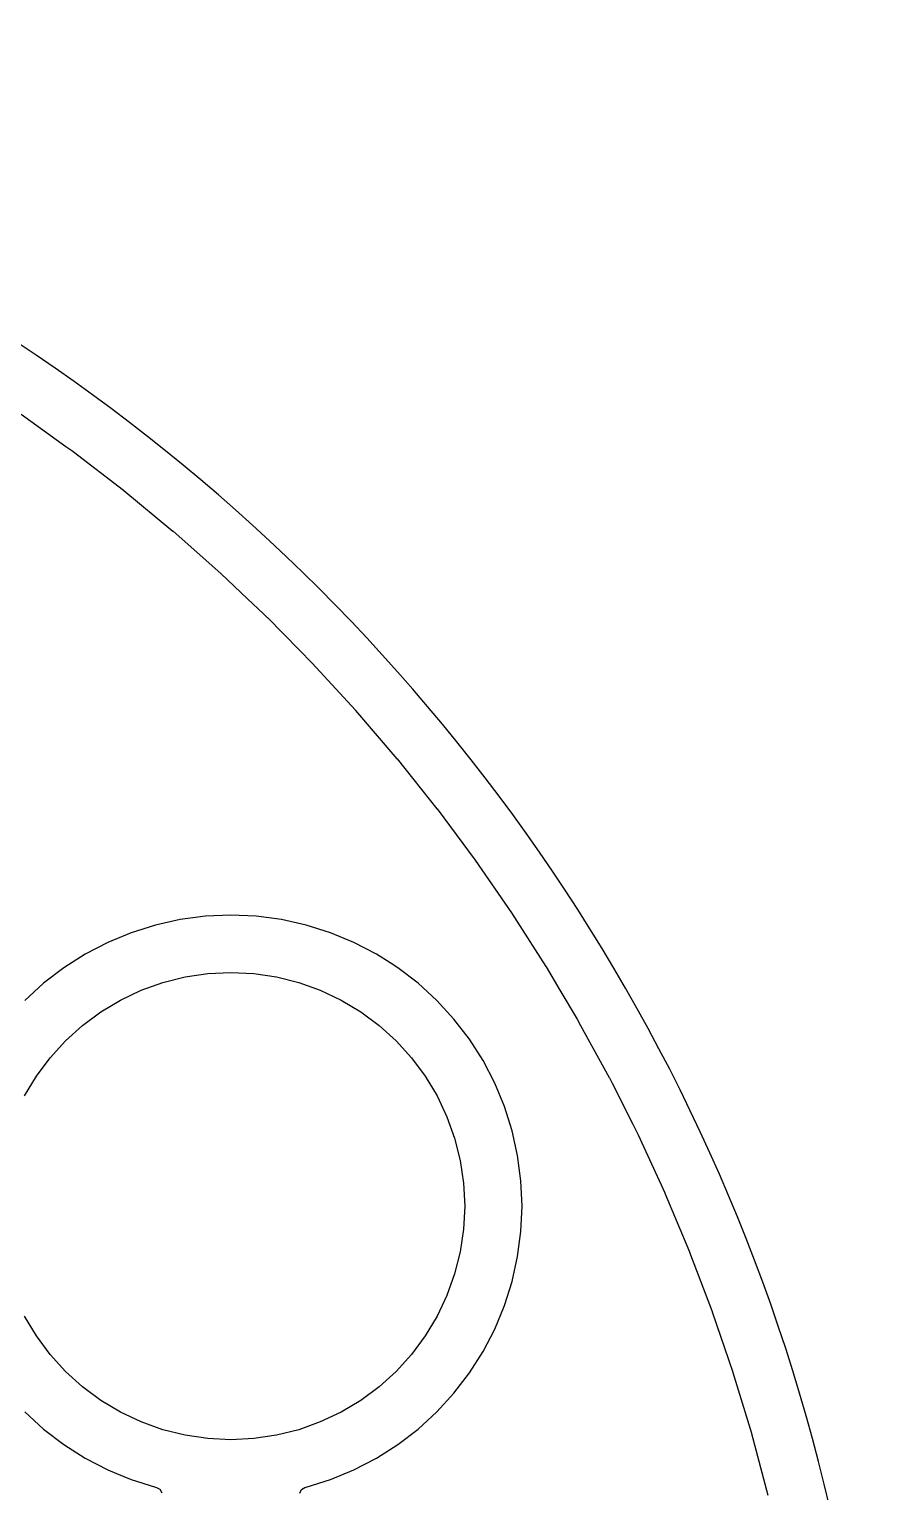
# Model space of a CAD drawing. Extents: x 116 to 183, y -128 to -37.6.
# Drawn here: x 168.06 to 182.95, y -63.24 to -37.57 of the extents above; entities that cross this region are included whole.
import ezdxf

# ---------------------------------------------------------------- set-up
doc = ezdxf.new("R2010")
doc.units = 0
doc.layers.add('BLACK', color=7, linetype='CONTINUOUS')

msp = doc.modelspace()

# ---------------------------------------------------------------- linework, layer by layer
at = {"layer": 'BLACK', "linetype": 'CONTINUOUS'}
for p, q in [((167.914047, -44.328967), (168.70179, -44.893027)), ((168.70179, -44.893027), (168.82277, -44.979654)), ((168.82277, -44.979654), (168.826207, -44.982206)), ((168.826207, -44.982206), (169.711909, -45.663856)), ((169.711909, -45.663856), (169.715256, -45.666525)), ((169.715256, -45.666525), (170.576921, -46.378354)), ((170.576921, -46.378354), (170.580173, -46.381137)), ((170.580173, -46.381137), (171.416716, -47.122251)), ((171.416716, -47.122251), (171.419871, -47.125144)), ((171.419871, -47.125144), (171.887196, -47.568874)), ((171.887196, -47.568874), (172.164016, -47.831718)), ((172.164016, -47.831718), (172.230376, -47.894727)), ((172.230376, -47.894727), (172.233423, -47.897722)), ((172.233423, -47.897722), (172.788034, -48.46199)), ((172.788034, -48.46199), (173.016872, -48.694812)), ((173.016872, -48.694812), (173.019819, -48.697916)), ((173.019819, -48.697916), (173.775272, -49.521555)), ((173.775272, -49.521555), (173.778111, -49.524759)), ((173.778111, -49.524759), (174.504705, -50.374006)), ((174.504705, -50.374006), (174.507431, -50.377306)), ((174.507431, -50.377306), (175.204272, -51.251117)), ((175.204272, -51.251117), (175.206883, -51.25451)), ((175.206883, -51.25451), (175.87314, -52.151841)), ((175.87314, -52.151841), (175.875632, -52.155321)), ((175.875632, -52.155321), (176.510532, -53.075133)), ((171.59224, -53.117891), (171.14728, -53.137317)), ((172.037199, -53.137317), (171.59224, -53.117891)), ((176.510532, -53.075133), (176.512902, -53.078697)), ((176.512902, -53.078697), (177.115653, -54.019839)), ((170.27087, -53.291853), (169.8461, -53.425783)), ((170.705707, -53.195452), (170.27087, -53.291853)), ((170.705716, -53.195451), (170.705707, -53.195452)), ((171.14728, -53.137317), (170.705716, -53.195451)), ((172.478763, -53.195451), (172.037199, -53.137317)), ((172.478772, -53.195452), (172.478763, -53.195451)), ((172.913609, -53.291853), (172.478772, -53.195452)), ((173.338379, -53.425783), (172.913609, -53.291853)), ((169.434617, -53.596224), (169.03957, -53.801873)), ((169.846087, -53.425788), (169.434617, -53.596224)), ((169.8461, -53.425783), (169.846087, -53.425788)), ((173.338392, -53.425788), (173.338379, -53.425783)), ((173.749862, -53.596224), (173.338392, -53.425788)), ((174.14491, -53.801873), (173.749862, -53.596224)), ((169.03957, -53.801873), (168.663921, -54.041187)), ((174.144911, -53.801874), (174.144909, -53.801873)), ((174.144909, -53.801873), (174.14491, -53.801873)), ((174.14492, -53.801879), (174.144911, -53.801874)), ((174.388197, -53.956864), (174.14492, -53.801879)), ((168.663921, -54.041187), (168.310584, -54.312312)), ((170.79237, -54.20203), (171.19037, -54.142993)), ((171.19037, -54.142993), (171.59224, -54.12325)), ((171.59224, -54.12325), (171.99411, -54.142993)), ((171.99411, -54.142993), (172.39211, -54.20203)), ((174.520558, -54.041187), (174.388197, -53.956864)), ((174.873895, -54.312312), (174.520558, -54.041187)), ((177.115653, -54.019839), (177.1179, -54.023483)), ((177.1179, -54.023483), (177.360686, -54.433043)), ((168.310579, -54.312316), (167.982206, -54.613215)), ((168.310584, -54.312312), (168.310579, -54.312316)), ((170.023238, -54.435344), (170.402073, -54.299795)), ((170.402073, -54.299795), (170.79237, -54.20203)), ((172.39211, -54.20203), (172.782407, -54.299795)), ((172.782407, -54.299795), (173.161242, -54.435344)), ((174.8739, -54.312316), (174.873895, -54.312312)), ((175.202273, -54.613215), (174.8739, -54.312316)), ((169.314402, -54.814225), (169.659513, -54.607373)), ((169.659513, -54.607373), (170.023238, -54.435344)), ((173.161242, -54.435344), (173.524967, -54.607373)), ((173.524967, -54.607373), (173.870078, -54.814225)), ((175.202274, -54.613216), (175.202273, -54.613215)), ((175.503173, -54.941589), (175.202274, -54.613216)), ((177.360686, -54.433043), (177.66215, -54.941588)), ((168.991228, -55.053907), (169.314402, -54.814225)), ((173.870078, -54.814225), (174.193252, -55.053907)), ((168.693102, -55.324112), (168.991228, -55.053907)), ((174.193252, -55.053907), (174.491378, -55.324112)), ((175.503177, -54.941594), (175.503173, -54.941589)), ((175.774302, -55.294931), (175.503177, -54.941594)), ((177.66215, -54.941588), (177.687839, -54.984922)), ((177.687839, -54.984922), (177.689949, -54.988626)), ((177.689949, -54.988626), (177.853826, -55.288186)), ((168.422897, -55.622238), (168.693102, -55.324112)), ((174.491378, -55.324112), (174.761583, -55.622238)), ((175.774305, -55.294936), (175.774302, -55.294931)), ((176.013611, -55.670571), (175.774305, -55.294936)), ((177.853826, -55.288186), (178.226354, -55.96915)), ((168.183215, -55.945412), (168.422897, -55.622238)), ((174.761583, -55.622238), (175.001265, -55.945412)), ((176.013614, -55.670577), (176.013611, -55.670571)), ((176.013616, -55.67058), (176.013614, -55.670577)), ((176.219265, -56.065627), (176.013616, -55.67058)), ((167.976363, -56.290523), (168.183215, -55.945412)), ((175.001265, -55.945412), (175.208117, -56.290523)), ((176.219267, -56.065632), (176.219265, -56.065627)), ((176.389708, -56.477114), (176.219267, -56.065632)), ((178.226354, -55.96915), (178.228343, -55.97294)), ((178.228343, -55.97294), (178.274969, -56.065632)), ((178.274969, -56.065632), (178.637095, -56.785536)), ((175.208117, -56.290523), (175.380146, -56.654248)), ((175.380146, -56.654248), (175.515695, -57.033083)), ((176.523638, -56.901886), (176.389708, -56.477114)), ((176.620037, -57.336714), (176.523638, -56.901886)), ((178.637095, -56.785536), (178.730583, -56.971388)), ((175.515695, -57.033083), (175.61346, -57.42338)), ((178.730583, -56.971388), (178.73244, -56.975245)), ((178.73244, -56.975245), (179.199907, -57.990413)), ((175.61346, -57.42338), (175.672497, -57.82138)), ((176.678172, -57.778289), (176.620037, -57.336714)), ((175.672497, -57.82138), (175.69224, -58.22325)), ((176.697599, -58.22325), (176.678172, -57.778289)), ((179.199907, -57.990413), (179.20163, -57.994331)), ((175.69224, -58.22325), (175.672497, -58.62512)), ((176.678172, -58.668211), (176.697599, -58.22325)), ((179.20163, -57.994331), (179.633786, -59.025046)), ((175.672497, -58.62512), (175.61346, -59.02312)), ((176.620037, -59.109786), (176.678172, -58.668211)), ((175.61346, -59.02312), (175.515695, -59.413417)), ((176.523638, -59.544614), (176.620037, -59.109786)), ((179.633786, -59.025046), (179.635373, -59.029022)), ((179.635373, -59.029022), (180.031692, -60.074028)), ((175.515695, -59.413417), (175.380146, -59.792252)), ((176.389708, -59.969386), (176.523638, -59.544614)), ((175.380146, -59.792252), (175.208117, -60.155977)), ((176.219267, -60.380868), (176.389708, -59.969386)), ((168.183215, -60.501088), (167.976363, -60.155977)), ((175.208117, -60.155977), (175.001265, -60.501088)), ((180.031692, -60.074028), (180.033141, -60.078056)), ((180.033141, -60.078056), (180.393167, -61.136159)), ((168.422897, -60.824262), (168.183215, -60.501088)), ((175.001265, -60.501088), (174.761583, -60.824262)), ((176.013611, -60.77593), (176.219267, -60.380868)), ((175.774305, -61.151564), (176.013611, -60.77593)), ((168.693102, -61.122388), (168.422897, -60.824262)), ((174.761583, -60.824262), (174.491378, -61.122388)), ((168.991228, -61.392593), (168.693102, -61.122388)), ((174.491378, -61.122388), (174.193252, -61.392593)), ((175.503172, -61.504912), (175.774305, -61.151564)), ((180.393167, -61.136159), (180.394475, -61.140235)), ((180.394475, -61.140235), (180.717743, -62.210058)), ((169.314402, -61.632275), (168.991228, -61.392593)), ((174.193252, -61.392593), (173.870078, -61.632275)), ((175.202274, -61.833284), (175.503172, -61.504912)), ((167.982206, -61.833284), (168.310579, -62.134183)), ((169.659513, -61.839127), (169.314402, -61.632275)), ((170.023238, -62.011156), (169.659513, -61.839127)), ((173.524967, -61.839127), (173.161242, -62.011156)), ((173.870078, -61.632275), (173.524967, -61.839127)), ((174.873902, -62.134182), (175.202274, -61.833284)), ((170.402073, -62.146705), (170.023238, -62.011156)), ((173.161242, -62.011156), (172.782407, -62.146705)), ((168.310579, -62.134183), (168.310584, -62.134187)), ((168.310584, -62.134187), (168.663921, -62.405312)), ((170.79237, -62.24447), (170.402073, -62.146705)), ((171.19037, -62.303507), (170.79237, -62.24447)), ((171.59224, -62.32325), (171.19037, -62.303507)), ((171.99411, -62.303507), (171.59224, -62.32325)), ((172.39211, -62.24447), (171.99411, -62.303507)), ((172.782407, -62.146705), (172.39211, -62.24447)), ((174.520554, -62.405315), (174.873902, -62.134182)), ((180.717743, -62.210058), (180.718911, -62.214176)), ((180.718911, -62.214176), (181.00508, -63.294597)), ((168.663921, -62.405312), (168.663926, -62.405315)), ((168.663926, -62.405315), (169.03956, -62.644621)), ((174.14492, -62.644621), (174.520554, -62.405315)), ((169.03956, -62.644621), (169.03957, -62.644626)), ((169.03957, -62.644626), (169.039569, -62.644626)), ((169.039569, -62.644626), (169.434617, -62.850275)), ((169.434617, -62.850275), (169.588079, -62.913841)), ((173.338376, -63.020718), (173.749858, -62.850277)), ((173.749858, -62.850277), (174.14492, -62.644621)), ((169.588079, -62.913841), (169.846104, -63.020718)), ((169.846104, -63.020718), (170.270876, -63.154648)), ((172.913604, -63.154648), (173.338376, -63.020718)), ((170.270876, -63.154648), (170.287979, -63.158439)), ((170.287979, -63.158439), (170.349168, -63.192168)), ((170.349168, -63.192168), (170.382409, -63.253623)), ((172.800603, -63.261853), (172.829628, -63.198297)), ((172.829628, -63.198297), (172.888406, -63.160523)), ((172.888406, -63.160523), (172.89649, -63.158442)), ((172.89649, -63.158442), (172.913604, -63.154648))]:
    msp.add_line(p, q, dxfattribs=at)
at = {"layer": 'BLACK'}
msp.add_arc((149.450502, -71.074296), 33.5, 0, 180, dxfattribs=at)

doc.saveas('drawing.dxf')
